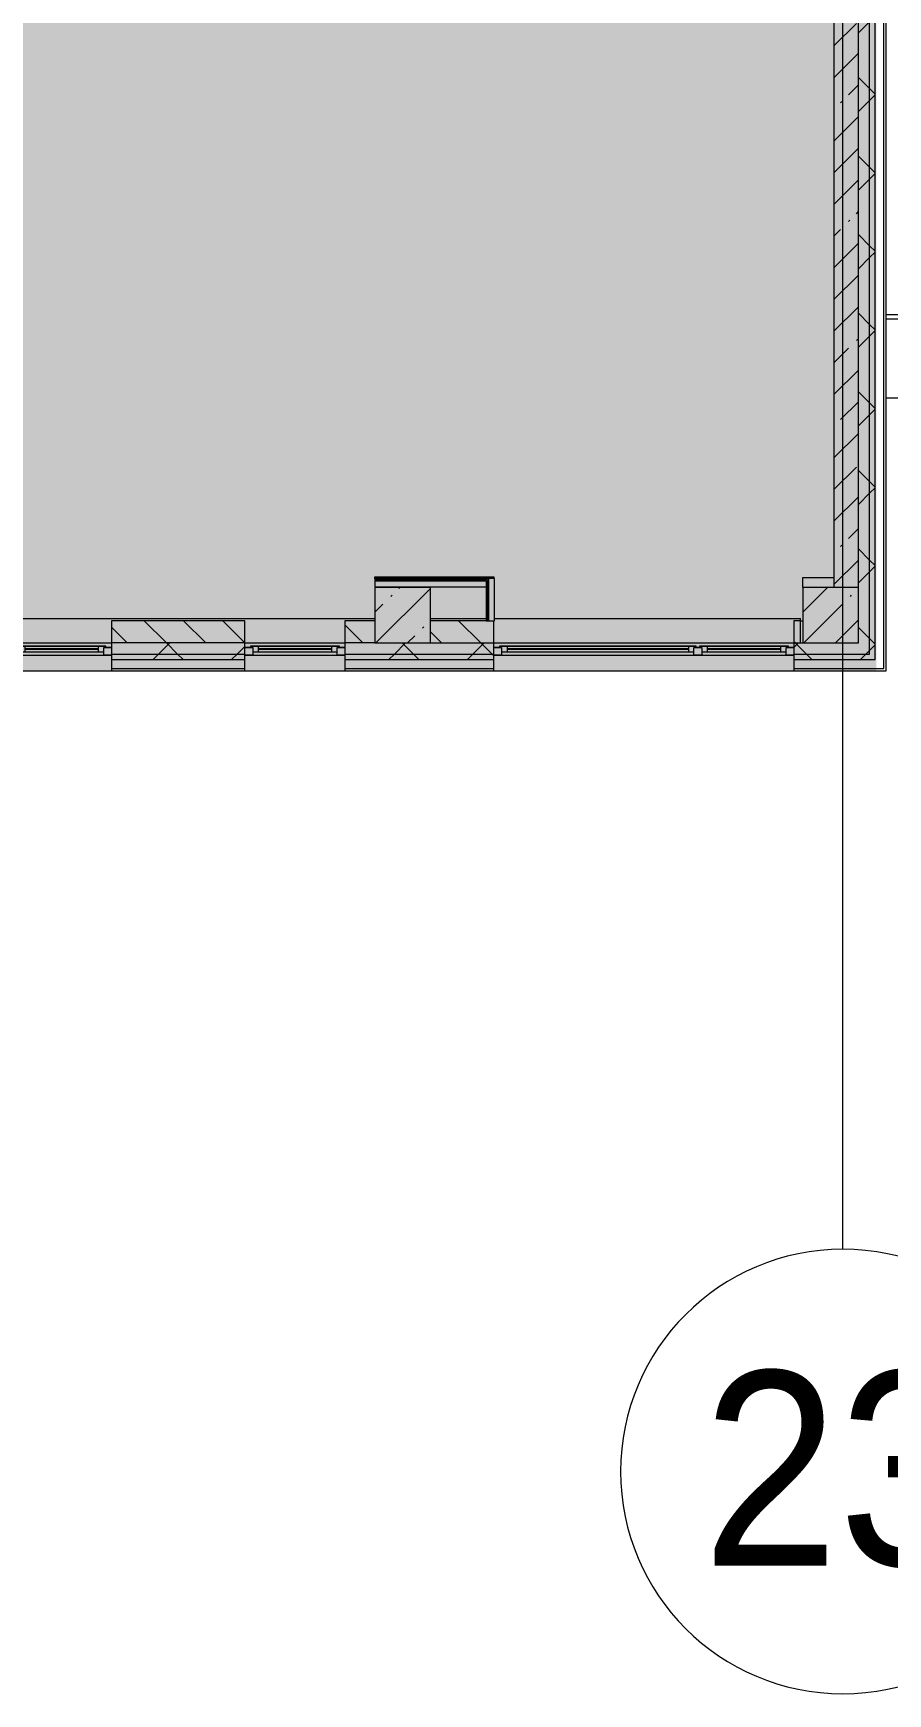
# Model space of a CAD drawing. Header units: millimetres. Extents: x 35098 to 231722, y -8553 to 29000.
# Drawn here: x 181988 to 189676, y -5906 to 9037 of the extents above; entities that cross this region are included whole.
import ezdxf

# ---------------------------------------------------------------- set-up
doc = ezdxf.new("R2010")
doc.units = ezdxf.units.MM
doc.layers.add('A-DETL-GENF-1', color=7, linetype='Continuous', lineweight=9, true_color=0xc0c0c0, transparency=0.4)
for name, color, linetype, lineweight, true_color in [('A-FLOR-2', 7, 'Continuous', 5, 0xb7b7b7), ('A-GLAZ-3', 7, 'Continuous', 5, 0x737373), ('A-WALL-5', 7, 'Continuous', 9, 0x737373), ('A-WALL-6', 7, 'Continuous', 5, 0x737373), ('I-WALL-1', 7, 'Continuous', 5, 0xe7e7e7), ('I-WALL-2', 7, 'Continuous', 9, 0xe7e7e7), ('I-WALL-4', 7, 'Continuous', 5, 0x737373), ('S-COLS-2', 7, 'Continuous', 5, 0x737373)]:
    doc.layers.add(name, color=color, linetype=linetype, lineweight=lineweight, true_color=true_color)
for name, color, linetype, lineweight in [('A-GENM-2', 7, 'Continuous', 5), ('A-WALL', 7, 'Continuous', 9), ('A-WALL-4', 7, 'Continuous', 5), ('I-WALL-3', 7, 'Continuous', 5), ('S-COLS-1', 7, 'Continuous', 5), ('Оси', 7, 'Continuous', 9), ('Оси-1', 7, 'Continuous', 20)]:
    doc.layers.add(name, color=color, linetype=linetype, lineweight=lineweight)
doc.styles.add('Arial_1', font='arial.ttf', dxfattribs={"width": 0.9, "height": 1750})
pattern_1 = [(45, (104712.3, 0), (-353.5534, 353.5534), []), (135, (104712.3, 0), (-353.5534, -353.5534), [])]
pattern_2 = [(135, (104712.32, 0), (-176.7767, -176.7767), [])]
pattern_3 = [(45, (104712.3, 0), (-530.33, 530.33), []), (135, (104712.3, 0), (-530.33, -530.33), [])]

# ---------------------------------------------------------------- blocks, each defined once
blk = doc.blocks.new('BSC_Колонна _Прямоугольная - 500х500-V71-2_7_2_птичка')
at = {"layer": 'S-COLS-1'}
h = blk.add_hatch(dxfattribs=at)
h.set_pattern_fill('FP_99', color=256, style=0, pattern_type=2)
h.set_pattern_definition([(45, (-80600, -3800), (-285.1231, 285.1231), []), (45, (-80314.88, -3800), (-285.1231, 285.1231), [504.031, -100.806, 16.764, -84.042])])
h.paths.add_polyline_path([(-121, -250), (250, -250), (250, 250), (-250, 250), (-250, -250)])
at = {"layer": 'S-COLS-2'}
for p, q in [((250, 250), (-250, 250)), ((-250, 250), (-250, -250)), ((250, -250), (250, 250)), ((-250, -250), (250, -250))]:
    blk.add_line(p, q, dxfattribs=at)
blk = doc.blocks.new('120_Окно_СКБ_2Ст - 120_Окно_СКБ_2Ст 2700х2500 _мал створка слева_-22808065-2_7_2_птичка')
at = {"layer": 'A-GLAZ-3'}
for p, q in [((-1350, -75), (-1350, -5)), ((-1350, -5), (-1280, -5)), ((1350, -5), (-1350, -5)), ((-1280, -75), (-1350, -75)), ((-1350, -75), (-1300, -75)), ((-1280, -75), (-1300, -75)), ((-1300, -75), (-1300, -85)), ((-1300, -85), (-500, -85)), ((-500, -85), (-1300, -85)), ((-1280, -5), (-1280, -75)), ((-520, -35), (-1280, -35)), ((-1280, -35), (-1280, -75)), ((-1230, -85), (-1230, -35)), ((-1230, -55), (-570, -55)), ((-570, -65), (-1230, -65)), ((-570, -85), (-570, -35)), ((-520, -75), (-520, -5)), ((-520, -5), (-450, -5)), ((-520, -75), (-520, -35)), ((-450, -75), (-520, -75)), ((-500, -75), (-520, -75)), ((-500, -75), (-470, -75)), ((-500, -85), (-500, -75)), ((-450, -75), (-470, -75)), ((-470, -75), (-470, -85)), ((-470, -85), (1300, -85)), ((1300, -85), (-470, -85)), ((-450, -5), (-450, -75)), ((1280, -35), (-450, -35)), ((-450, -35), (-450, -75)), ((-400, -85), (-400, -35)), ((-400, -55), (1230, -55)), ((1230, -65), (-400, -65)), ((1230, -85), (1230, -35)), ((1280, -75), (1280, -5)), ((1280, -5), (1350, -5)), ((1280, -75), (1280, -35)), ((1350, -75), (1280, -75)), ((1300, -75), (1280, -75)), ((1300, -75), (1350, -75)), ((1300, -85), (1300, -75)), ((1350, -5), (1350, -75))]:
    blk.add_line(p, q, dxfattribs=at)
blk = doc.blocks.new('120_Окно_СКБ_1Ст - 120_Окно_СКБ_1Ст 900х2500_h_-19906150-2_7_2_птичка')
at = {"layer": 'A-GLAZ-3'}
for p, q in [((-450, -75), (-450, -5)), ((-450, -5), (-380, -5)), ((450, -5), (-450, -5)), ((-380, -75), (-450, -75)), ((-450, -75), (-400, -75)), ((-380, -75), (-400, -75)), ((-400, -75), (-400, -85)), ((-400, -85), (400, -85)), ((400, -85), (-400, -85)), ((-380, -5), (-380, -75)), ((380, -35), (-380, -35)), ((-380, -35), (-380, -75)), ((-330, -85), (-330, -35)), ((-330, -55), (330, -55)), ((330, -65), (-330, -65)), ((330, -85), (330, -35)), ((380, -75), (380, -5)), ((380, -5), (450, -5)), ((380, -75), (380, -35)), ((450, -75), (380, -75)), ((400, -75), (380, -75)), ((400, -75), (450, -75)), ((400, -85), (400, -75)), ((450, -5), (450, -75))]:
    blk.add_line(p, q, dxfattribs=at)
blk = doc.blocks.new('парапет9 - парапет-22867712-2_7_2_птичка')
at = {"layer": 'A-GENM-2'}
for p, q in [((89202, 8002), (84950, 8002)), ((89202, 7964), (84950, 7964)), ((84950, 7255), (89202, 7255))]:
    blk.add_line(p, q, dxfattribs=at)
blk = doc.blocks.new('BSC_Колонна _Прямоугольная - 500х500-V180-2_7_2_птичка')
at = {"layer": 'S-COLS-1'}
h = blk.add_hatch(dxfattribs=at)
h.set_pattern_fill('FP_204', color=256, style=0, pattern_type=2)
h.set_pattern_definition([(45, (-84450, -3800), (-285.1231, 285.1231), []), (45, (-84164.88, -3800), (-285.1231, 285.1231), [504.031, -100.806, 16.764, -84.042])])
h.paths.add_polyline_path([(-250, -250), (250, -250), (250, 250), (-250, 250), (-250, -99)])
at = {"layer": 'S-COLS-2'}
for p, q in [((250, 250), (-250, 250)), ((-250, 250), (-250, -250)), ((250, -250), (250, 250)), ((-250, -250), (250, -250))]:
    blk.add_line(p, q, dxfattribs=at)
blk = doc.blocks.new('Ось сетки - D8-29747960-2_7_2_птичка')
at = {"layer": 'Оси-1'}
for start, end in [(360, 180), (180, 360)]:
    blk.add_arc((0, 0), 4, start, end, dxfattribs=at)

msp = doc.modelspace()

# ---------------------------------------------------------------- hatches: boundary and pattern name
at = {"layer": 'A-DETL-GENF-1'}
msp.add_hatch(color=256, dxfattribs=at).paths.add_polyline_path([(180553.3, -280), (180572.3, -280), (180572.3, 3300), (189572.3, 3300), (189572.3, 27350), (146622.3, 27350), (146622.3, 23778), (143472.3, 23778), (143472.3, -280), (179625.7, -280)])
at = {"layer": 'A-WALL-4'}
h = msp.add_hatch(dxfattribs=at)
h.set_pattern_fill('FP_103', color=256, style=0, pattern_type=2)
h.set_pattern_definition(pattern_1)
h.paths.add_polyline_path([(189412.3, 3450), (189512.3, 3450), (189512.3, 10250), (189412.3, 10250), (189412.3, 3550)])
h = msp.add_hatch(dxfattribs=at)
h.set_pattern_fill('FP_103', color=256, style=0, pattern_type=2)
h.set_pattern_definition(pattern_1)
h.paths.add_polyline_path([(189562.3, 3400), (189562.3, 10250), (189512.3, 10250), (189512.3, 3400)])
h = msp.add_hatch(dxfattribs=at)
h.set_pattern_fill('FP_113', color=256, style=0, pattern_type=2)
h.set_pattern_definition(pattern_2)
h.paths.add_polyline_path([(185062.3, 3550), (185062.3, 3750), (184792.3, 3750), (184792.3, 3550)])
h.paths.add_polyline_path([(183892.3, 3550), (183892.3, 3750), (182692.3, 3750), (182692.3, 3550), (183335.8, 3550)])
h.paths.add_polyline_path([(181480.8, 3550), (181792.3, 3550), (181792.3, 3750), (180692.3, 3750), (180692.3, 3550)])
h = msp.add_hatch(dxfattribs=at)
h.set_pattern_fill('FP_113', color=256, style=0, pattern_type=2)
h.set_pattern_definition(pattern_2)
h.paths.add_polyline_path([(186118.4, 3550), (186132.3, 3550), (186132.3, 3750), (185562.3, 3750), (185562.3, 3550)])
h.paths.add_polyline_path([(188892.3, 3550), (188892.3, 3750), (188832.3, 3750), (188832.3, 3550)])
h = msp.add_hatch(dxfattribs=at)
h.set_pattern_fill('FP_103', color=256, style=0, pattern_type=2)
h.set_pattern_definition(pattern_1)
h.paths.add_polyline_path([(188900.9, 3450), (189412.3, 3450), (189412.3, 3550), (188832.3, 3550), (188832.3, 3450)])
h.paths.add_polyline_path([(186132.3, 3450), (186132.3, 3550), (184792.3, 3550), (184792.3, 3450), (186118.4, 3450)])
h.paths.add_polyline_path([(181480.8, 3450), (181792.3, 3450), (181792.3, 3550), (180412.3, 3550), (180412.3, 3450), (180692.3, 3450)])
h.paths.add_polyline_path([(183335.8, 3450), (183892.3, 3450), (183892.3, 3550), (182692.3, 3550), (182692.3, 3450)])
h = msp.add_hatch(dxfattribs=at)
h.set_pattern_fill('FP_103', color=256, style=0, pattern_type=2)
h.set_pattern_definition(pattern_1)
h.paths.add_polyline_path([(189512.3, 3400), (189512.3, 3450), (188832.3, 3450), (188832.3, 3400), (189412.3, 3400)])
h.paths.add_polyline_path([(180553.3, 3400), (181792.3, 3400), (181792.3, 3450), (180412.3, 3450), (180412.3, 3400)])
h.paths.add_polyline_path([(186118.4, 3400), (186132.3, 3400), (186132.3, 3450), (184792.3, 3450), (184792.3, 3400), (185190.9, 3400)])
h.paths.add_polyline_path([(182692.3, 3400), (183892.3, 3400), (183892.3, 3450), (182692.3, 3450)])
at = {"layer": 'I-WALL-1'}
msp.add_hatch(color=256, dxfattribs=at).paths.add_polyline_path([(186062.3, 4055), (186062.3, 4105), (185062.3, 4105), (185062.3, 4055), (185190.9, 4055)])
at = {"layer": 'I-WALL-2'}
msp.add_hatch(color=256, dxfattribs=at).paths.add_polyline_path([(186118.4, 3750), (186137.3, 3750), (186137.3, 4130), (186087.3, 4130), (186087.3, 3750)])
at = {"layer": 'I-WALL-3'}
h = msp.add_hatch(dxfattribs=at)
h.set_pattern_fill('FP_111', color=256, style=0, pattern_type=2)
h.set_pattern_definition([(45, (104712.3, 0), (-285.1231, 285.1231), []), (45, (104997.44, 0), (-285.1231, 285.1231), [504.031, -100.806, 16.764, -84.042])])
h.paths.add_polyline_path([(189412.3, 4050), (189412.3, 10900), (189192.3, 10900), (189192.3, 4050)])
h.paths.add_polyline_path([(189192.3, 11550), (189412.3, 11550), (189412.3, 15150), (189192.3, 15150), (189192.3, 12200)])
h = msp.add_hatch(dxfattribs=at)
h.set_pattern_fill('FP_215', color=256, style=0, pattern_type=2)
h.set_pattern_definition(pattern_3)
h.paths.add_polyline_path([(186074.8, 4117.5), (186087.3, 4117.5), (186087.3, 4130), (185062.3, 4130), (185062.3, 4117.5), (185190.9, 4117.5)])
h = msp.add_hatch(dxfattribs=at)
h.set_pattern_fill('FP_215', color=256, style=0, pattern_type=2)
h.set_pattern_definition(pattern_3)
h.paths.add_polyline_path([(186062.3, 4105), (186074.8, 4105), (186074.8, 4117.5), (185062.3, 4117.5), (185062.3, 4105), (185190.9, 4105)])
h = msp.add_hatch(dxfattribs=at)
h.set_pattern_fill('FP_215', color=256, style=0, pattern_type=2)
h.set_pattern_definition(pattern_3)
h.paths.add_polyline_path([(186062.3, 3750), (186074.8, 3750), (186074.8, 4105), (186062.3, 4105), (186062.3, 4055)])
h = msp.add_hatch(dxfattribs=at)
h.set_pattern_fill('FP_215', color=256, style=0, pattern_type=2)
h.set_pattern_definition(pattern_3)
h.paths.add_polyline_path([(186074.8, 3750), (186087.3, 3750), (186087.3, 4117.5), (186074.8, 4117.5), (186074.8, 4055)])

# ---------------------------------------------------------------- linework, layer by layer
at = {"layer": 'A-FLOR-2'}
for p, q in [((185062.3, 4130), (185062.3, 4145)), ((185062.3, 4145), (186132.3, 4145)), ((186132.3, 4145), (186132.3, 4130)), ((188912.3, 4050), (188912.3, 4140)), ((188912.3, 4140), (189192.3, 4140)), ((188892.3, 3750), (188912.3, 3750))]:
    msp.add_line(p, q, dxfattribs=at)
at = {"layer": 'A-WALL'}
msp.add_line((189642.3, 3320), (189642.3, 10250), dxfattribs=at)
at = {"layer": 'A-WALL-4'}
for p, q in [((189662.3, 3300), (189662.3, 10400)), ((189642.3, 3300), (189662.3, 3300))]:
    msp.add_line(p, q, dxfattribs=at)
at = {"layer": 'A-WALL-5'}
for p, q in [((189512.3, 3450), (189512.3, 10250)), ((189562.3, 3400), (189562.3, 10250)), ((186074.8, 4117.5), (185062.3, 4117.5)), ((186062.3, 4105), (185062.3, 4105)), ((186062.3, 4105), (186062.3, 4055)), ((186074.8, 3750), (186074.8, 4117.5)), ((186087.3, 3750), (186087.3, 4130)), ((183892.3, 3550), (182692.3, 3550)), ((182692.3, 3450), (183892.3, 3450)), ((185062.3, 3550), (184792.3, 3550)), ((184792.3, 3450), (186132.3, 3450)), ((185562.3, 3550), (186132.3, 3550)), ((188832.3, 3550), (188892.3, 3550)), ((188832.3, 3450), (189512.3, 3450)), ((182692.3, 3400), (183892.3, 3400)), ((182692.3, 3320), (183892.3, 3320)), ((184792.3, 3400), (186132.3, 3400)), ((184792.3, 3320), (186132.3, 3320)), ((188832.3, 3400), (189562.3, 3400)), ((188832.3, 3320), (189642.3, 3320))]:
    msp.add_line(p, q, dxfattribs=at)
at = {"layer": 'A-WALL-6'}
for p, q in [((189412.3, 4050), (189412.3, 4050)), ((182692.3, 3750), (182692.3, 3300)), ((183892.3, 3750), (182692.3, 3750)), ((183892.3, 3300), (183892.3, 3750)), ((184792.3, 3750), (184792.3, 3300)), ((185062.3, 3750), (184792.3, 3750)), ((186062.3, 3750), (185562.3, 3750)), ((186132.3, 3300), (186132.3, 3750)), ((188832.3, 3750), (188832.3, 3300)), ((188892.3, 3750), (188832.3, 3750)), ((188892.3, 3550), (188892.3, 3750)), ((181792.3, 3550), (182692.3, 3550)), ((183892.3, 3550), (184792.3, 3550)), ((186132.3, 3550), (188912.3, 3550)), ((180572.3, 3300), (189642.3, 3300))]:
    msp.add_line(p, q, dxfattribs=at)
at = {"layer": 'I-WALL-4'}
for p, q in [((189192.3, 10900), (189192.3, 4050)), ((189412.3, 4050), (189412.3, 10900)), ((186137.3, 4130), (185062.3, 4130)), ((185062.3, 4130), (185062.3, 4055)), ((185062.3, 4055), (186062.3, 4055)), ((186062.3, 4055), (186062.3, 3750)), ((186137.3, 3750), (186137.3, 4130)), ((180965.9, 3770), (185062.3, 3770)), ((185562.3, 3770), (186062.3, 3770)), ((186062.3, 3750), (186137.3, 3750)), ((186137.3, 3770), (188892.3, 3770)), ((188892.3, 3750), (188892.3, 3770))]:
    msp.add_line(p, q, dxfattribs=at)
at = {"layer": 'Оси'}
msp.add_line((189272.3, -1906.3), (189272.3, 9979), dxfattribs=at)

# ---------------------------------------------------------------- block references
at = {"layer": 'A-GENM-2'}
msp.add_blockref('парапет9 - парапет-22867712-2_7_2_птичка', (104712.3, -1500), dxfattribs=at)
at = {"layer": 'A-GLAZ-3', "rotation": 180}
for name, p in [('120_Окно_СКБ_1Ст - 120_Окно_СКБ_1Ст 900х2500_h_-19906150-2_7_2_птичка', (182242.3, 3435)), ('120_Окно_СКБ_1Ст - 120_Окно_СКБ_1Ст 900х2500_h_-19906150-2_7_2_птичка', (184342.3, 3435)), ('120_Окно_СКБ_2Ст - 120_Окно_СКБ_2Ст 2700х2500 _мал створка слева_-22808065-2_7_2_птичка', (187482.3, 3435))]:
    msp.add_blockref(name, p, dxfattribs=at)
at = {"layer": 'S-COLS-2'}
for name, p in [('BSC_Колонна _Прямоугольная - 500х500-V71-2_7_2_птичка', (185312.3, 3800)), ('BSC_Колонна _Прямоугольная - 500х500-V180-2_7_2_птичка', (189162.3, 3800))]:
    msp.add_blockref(name, p, dxfattribs=at)
at = {"layer": 'Оси-1', "xscale": 499.9999999999995, "yscale": 499.9999999999995, "zscale": 499.9999999999995}
msp.add_blockref('Ось сетки - D8-29747960-2_7_2_птичка', (189272.3, -3906.3), dxfattribs=at)

# ---------------------------------------------------------------- texts
at = {"layer": 'Оси', "insert": (188009.2, -3003), "char_height": 1750, "width": 3030.379, "attachment_point": 1, "style": 'Arial_1'}
msp.add_mtext('23', dxfattribs=at)

doc.saveas('drawing.dxf')
